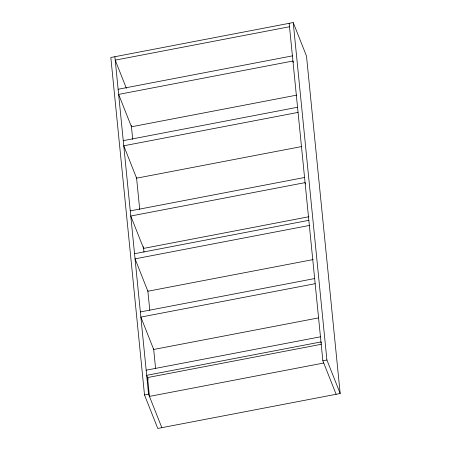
<?xml version="1.0" encoding="UTF-8"?>
<svg xmlns="http://www.w3.org/2000/svg" width="451" height="451" viewBox="0 0 451 451"><rect width="100%" height="100%" fill="white"/><g stroke="black" fill="none" stroke-linecap="round" stroke-linejoin="round"><path stroke-width="0.68" d="M293.223 22.55L110.822 57.491L144.506 394.946L157.777 428.45L340.178 393.509L306.494 56.054L293.223 22.55L326.907 360.005L340.178 393.509M289.514 26.75L115.219 60.141L126.398 88.368M118.128 89.264L292.417 55.873M296.769 95.122L131.466 126.787L118.641 94.4L292.93 61.009L293.443 62.306M123.258 140.65L297.547 107.265M298.06 112.4L123.771 145.791L136.597 178.179L301.899 146.507M130.266 210.882L304.56 177.491M308.907 216.739L143.604 248.405L130.779 216.023L305.073 182.632L305.586 183.929M134.539 253.704L308.834 220.319M309.347 225.455L135.052 258.846L147.877 291.233L313.18 259.567M140.351 311.945L314.646 278.56M315.159 283.696L140.864 317.087L153.695 349.474L318.305 317.938M146.169 370.186L320.458 336.801M321.163 344.305L147.562 377.56L149.444 396.401L323.739 363.016M144.506 394.946L148.559 394.168L161.83 427.672M289.17 23.328L322.854 360.783L326.907 360.005M321.416 343.053L320.971 341.937L146.682 375.328L148.221 379.212M322.854 360.783L336.125 394.287M131.331 125.457L132.729 139.46M136.506 177.282L139.72 209.501M143.429 246.624L143.987 252.227M147.832 290.748L149.788 310.361M153.633 348.882L155.589 368.49M114.875 56.713L148.559 394.168"/></g></svg>
